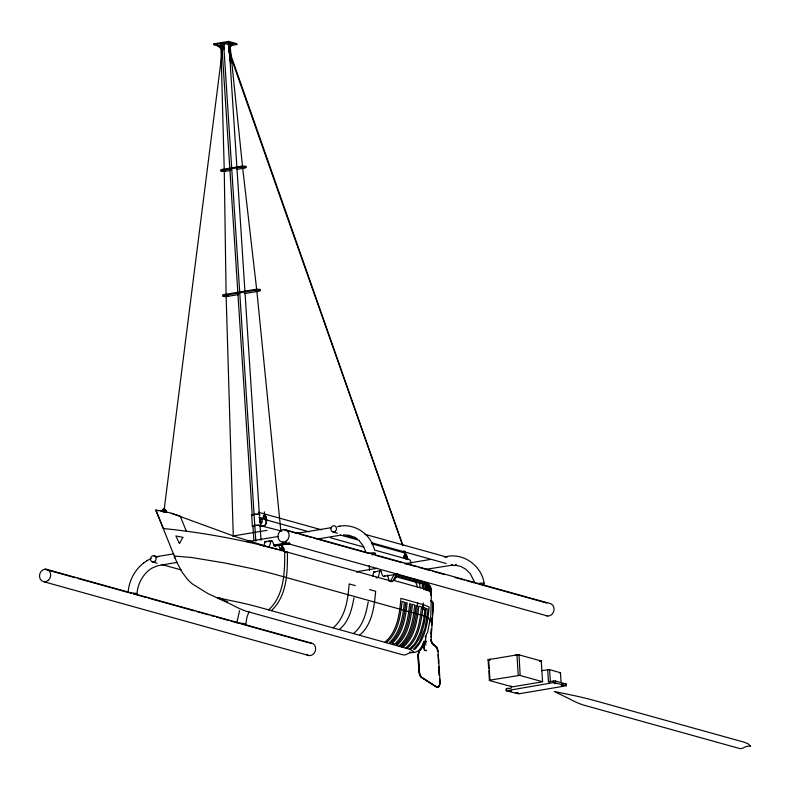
<?xml version="1.0" encoding="UTF-8"?>
<svg xmlns="http://www.w3.org/2000/svg" width="790" height="790" viewBox="0 0 790 790"><rect width="100%" height="100%" fill="white"/><g stroke="black" fill="none" stroke-linecap="round" stroke-linejoin="round"><path stroke-width="1.19" d="M430.402 600.607L431.547 600.933A3.338 1.55 80.6 0 1 433.364 605.525L431.162 637.392A5.303 2.459 80.6 0 0 433.354 644.334L435.932 646.418A4.789 2.222 80.6 0 1 438.035 651.394L440.07 681.355A7.031 3.259 80.6 0 1 437.117 687.3L422.008 677.86A5.629 2.617 80.6 0 1 418.937 671.579L417.88 655.078L418.878 651.256A44.793 20.797 80.6 0 0 423.707 642.981M437.117 687.3L422.502 677.771A5.629 2.617 80.6 0 1 419.431 671.5L418.374 654.999L419.362 651.177A44.793 20.797 80.6 0 0 424.2 642.902M260.285 522.19L260.325 521.232M430.757 588.412C431.281 584.126 425.899 582.763 422.749 581.717L396.452 574.399L393.983 574.804L390.724 580.857M259.851 522.072L259.594 518.892M417.634 602.987C416.261 618.363 414.167 636.325 401.597 646.882M430.925 633.797L431.261 628.899M431.765 621.542L432.021 617.869M432.525 610.512L433.364 605.525M431.508 628.86L431.162 637.392M431.755 625.176L432.268 617.829M432.525 614.146L433.118 605.575M425.553 610.107L422.917 609.248L423.223 604.548L429.108 607.056C427.894 621.789 425.613 638.172 414.947 649.271L413.614 649.281L419.391 642.231L424.901 628.652L428.18 609.396L426.314 608.498C424.753 622.777 422.393 639.199 410.938 649.133L409.595 648.975L414.325 644.294L416.567 640.888L420.428 632.346L423.322 621.868L425.227 608.073L423.055 607.372L423.243 604.646L400.945 598.336C399.572 613.712 397.469 631.684 384.898 642.24M423.322 602.928L422.917 609.248L423.845 607.629M221.605 47.44L220.825 47.667L220.943 46.966L224.212 169.06M260.315 523.365L260.167 518.25L259.485 517.203M128.089 592.431C128.958 580.946 134.685 569.768 143.918 562.786M137.045 593.804C137.45 583.375 144.056 572.641 152.075 568.089L157.506 565.798L177.503 562.283M236.852 622.727L239.558 610.68M245.809 624.09L246.915 617.296L248.969 611.806M163.974 511.179L222.978 45.514M263.08 518.319L263.317 516.68A2.113 0.978 80.6 0 1 264.472 515.564M263.445 518.26L263.89 515.761L264.838 515.505M263.692 519.02L264.058 516.561A2.113 0.978 80.6 0 1 264.936 515.297A2.113 0.978 80.6 0 1 266.023 517.104L266.724 519.86L265.983 519.978M282.257 547.055A2.113 0.978 80.6 0 0 281.102 548.171L280.736 550.62L281.477 550.502L281.842 548.043A2.113 0.978 80.6 0 1 282.721 546.789A2.113 0.978 80.6 0 1 283.808 548.596L284.499 551.341L392.64 581.46L396.452 574.399M403.838 558.372L404.204 555.913A2.113 0.978 80.6 0 1 404.954 554.639A2.113 0.978 80.6 0 1 406.03 555.943M404.579 558.254L404.934 555.795A2.113 0.978 80.6 0 1 405.823 554.531A2.113 0.978 80.6 0 1 406.899 556.348L407.601 559.093L406.534 556.407A2.113 0.978 80.6 0 0 405.448 554.6C403.098 555.834 404.095 560.159 407.601 559.093M353.979 597.803C351.876 609.218 348.844 622.007 339.256 629.531M368.239 601.773C366.125 613.188 363.094 625.976 353.505 633.501M403.621 550.986L405.586 556.664M263.909 546.018L264.966 541.654L271.108 540.637L272.323 540.972L274.199 545.692L289.436 543.164M269.104 547.253L271.108 540.637M372.673 576.305L373.719 571.95L379.872 570.923L381.076 571.259L382.419 575.406A4.523 2.103 80.6 0 0 384.108 576.315L398.16 573.975M379.872 570.923L378.291 577.47L376.06 577.836M427.489 633.047L430.807 615.864L431.36 595.354M259.722 520.995L259.772 522.338M424.003 642.823L423.144 644.926A44.793 20.797 80.6 0 1 419.125 651.217L418.127 655.038L419.184 671.539A5.629 2.617 80.6 0 0 422.255 677.82L436.87 687.34A7.031 3.259 80.6 0 0 439.388 685.394M423.509 642.389C422.127 647.059 418.779 652.431 413.338 652.481A51.577 23.947 80.5 0 0 407.057 654.13A25.981 12.057 80.6 0 1 402.406 654.722L246.213 611.223A269.36 125.027 80.6 0 1 232.201 604.873L207.691 593.448L192.306 583.909A100.735 46.758 80.6 0 1 187.131 578.912L182.194 572.296L176.782 562.204L155.906 510.212M429.395 623.31C432.041 618.698 425.711 616.24 422.176 615.351L277.231 574.982A703.771 131.871 -3.7 0 0 252.119 568.652L224.469 562.934L191.299 557.463L174.333 556.042L174.738 558.244M222.77 45.929L223.185 45.089M230.374 44.823L229.238 45.316L229.989 46.156M229.584 45.04C230.107 47.005 230.769 43.509 229.732 46.087M230.048 44.872L229.742 45.948M230.512 45.869L230.561 45.02M229.574 46.047L230.808 45.771L230.117 44.754M297.642 533.507L299.4 533.378L298.304 533.053M275.898 545.653L275.364 546.009M222.484 44.882L222.82 46.215M356.922 572.385L357.821 571.516L377.028 568.326M406.425 563.754L408.144 563.655M384.947 575.525L384.187 576.265M221.259 46.334C218.948 45.948 221.21 49 221.003 46.264M228.616 48.802L232.566 43.322L228.31 44.033L229.031 48.921L232.971 43.44M264.176 516.295L265.134 516.62A1.412 0.652 80.6 0 1 264.946 518.813L264.788 518.803A1.412 0.652 80.6 0 1 264.275 518.24M563.151 683.755L561.976 683.597M297.672 533.467L298.274 533.053M268.6 609.85C284.459 595.453 284.844 571.338 284.716 551.4M271.316 610.611C287.175 596.213 287.56 572.088 287.432 552.161L285.081 552.546M333.143 627.833C345.714 617.267 347.817 599.304 349.19 583.929L355.303 585.627M359.618 635.2C372.179 624.643 374.282 606.671 375.655 591.295L369.552 589.597M386.261 642.616C398.16 632.78 400.52 616.002 402.1 601.536L404.411 602.178C402.89 616.289 400.579 632.356 389.579 642.428L390.932 642.803C401.932 632.741 404.243 616.664 405.764 602.563L407.126 602.938C405.606 617.039 403.295 633.116 392.284 643.188L394.872 643.899C405.872 633.837 408.183 617.76 409.704 603.659L411.057 604.034C409.536 618.136 407.225 634.212 396.225 644.285L397.587 644.66C408.588 634.587 410.899 618.521 412.42 604.409L414.73 605.051C413.14 619.518 410.78 636.296 398.881 646.131M400.234 646.516C412.133 636.671 414.503 619.893 416.083 605.426L417.436 605.812M402.959 647.267C414.849 637.421 417.219 620.654 418.799 606.187L421.514 606.947C419.925 621.404 417.564 638.182 405.675 648.017M407.028 648.402C419.065 638.656 421.1 621.355 423.045 607.372M539.975 661.447L541.367 661.033L518.329 654.673L487.924 659.729L488.773 660.035L489.879 659.245M539.61 661.457L540.558 660.786M147.058 560.653L151.127 558.49M143.592 563.003L147.424 560.406M220.943 46.383L220.331 47.469L221.032 47.716M230.828 62.845L229.505 55.419M224.755 295.055L226.493 294.769M224.775 295.47L227.53 295.371L224.765 295.608M227.451 295.035L224.735 295.193M221.101 46.334L220.43 47.4M220.617 47.607L221.546 46.462L220.854 46.225M220.983 47.657L221.338 46.413M243.794 167.292L242.57 167.5M259.387 526.426L260.058 526.219A4.138 0.77 -3.7 0 0 256.602 525.261A4.138 0.77 -3.7 0 0 252.919 526.644M425.563 641.826L426.274 641.599L425.316 641.421M425.277 641.885L426.037 641.766M164.903 512.305A1.412 1.215 -74.4 0 0 164.379 509.846L163.402 509.827A1.412 1.215 -74.4 0 0 162.602 511.644M164.093 509.866L163.639 509.056L163.806 509.945A1.412 1.215 -74.4 0 0 162.947 511.406M155.926 556.871L158.78 556.229M242.649 167.381C237.553 168.596 248.929 167.263 241.365 167.441M225.476 295.687L224.745 295.954L227.56 295.786L225.476 295.687L225.427 294.858M488.773 660.035L490.304 659.769M489.988 680.15L489.306 680.486L512.335 686.846L542.75 681.79L519.672 675.361L489.988 680.15L488.645 659.452L490.057 659.374M559.893 673.05L560.614 672.784L549.366 669.594L541.723 670.641M510.863 685.888C513.984 691.013 504.218 685.69 506.212 690.786L518.635 693.847L566.43 685.76L553.83 682.58L506.212 690.786M565.591 684.377L566.321 684.101L555.074 680.921L548.457 681.79L547.677 669.653M220.341 45.534L218.218 45.889L213.942 44.694L213.893 43.875L228.646 41.416L236.783 43.687L236.842 44.517L230.078 45.642M213.942 44.694L228.695 42.245L236.842 44.517M223.294 44.191L224.034 44.062L224.34 48.842L223.609 48.96L220.953 43.529M222.059 45.07L217.813 45.781L222.375 49.839L222.059 45.07L222.425 47.509M218.01 45.83L222.267 45.129A3.575 0.672 -3.7 0 1 221.96 44.635M232.764 43.381L228.517 44.092L228.823 48.861M222.82 45.148C225.13 46.501 221.832 45.316 223.56 45.03M231.905 43.618L228.31 44.033M222.405 45.998L223.145 45.869M220.756 170.245A3.575 0.672 -3.7 0 1 222.494 169.386L240.841 166.344A3.575 0.672 -3.7 0 1 245.433 166.246A3.575 0.672 -3.7 0 1 245.038 167.154M230.581 170.413L225.999 171.173A3.575 0.672 -3.7 0 1 221.151 171.213A3.575 0.672 -3.7 0 1 222.553 170.215L240.891 167.164A3.575 0.672 -3.7 0 1 245.739 167.125A3.575 0.672 -3.7 0 1 244.347 168.132L236.319 169.465M222.978 295.559A3.575 0.672 -3.7 0 1 224.38 294.561L255.022 289.476A3.575 0.672 -3.7 0 1 259.318 289.328A3.575 0.672 -3.7 0 1 259.801 290.108M238.481 294.591L227.875 296.349A3.575 0.672 -3.7 0 1 223.027 296.388A3.575 0.672 -3.7 0 1 224.429 295.391L255.071 290.295A3.575 0.672 -3.7 0 1 259.92 290.256A3.575 0.672 -3.7 0 1 258.518 291.263L244.377 293.613M263.939 516.186A1.412 0.652 80.6 0 1 264.087 516.107L264.986 515.998A1.412 0.652 80.6 0 1 265.736 517.42A1.412 0.652 80.6 0 1 265.312 518.754L264.423 518.862A1.412 0.652 80.6 0 1 264.225 518.754M263.317 516.68L264.058 516.561M266.023 517.104L265.094 515.781M266.971 530.337L232.931 535.985M159.333 556.239L173.839 553.83M247.231 541.624L278.435 536.45M296.408 533.457L331.454 527.631M337.508 526.624L339.927 526.219M268.481 541.614L270.782 541.229M286.543 542.977L273.577 545.13M274.091 545.574L289.318 543.046M274.219 545.712L289.999 543.481M289.387 543.688L274.91 546.018M319.19 538.731L340.855 535.136M282.455 546.828L282.484 548.912L282.188 544.379M281.842 550.047A1.412 0.652 80.6 0 1 281.438 548.566A1.412 0.652 80.6 0 1 281.872 547.588L282.771 547.48A1.412 0.652 80.6 0 1 283.521 548.902A1.412 0.652 80.6 0 1 283.096 550.245L282.573 550.294A1.412 0.652 80.6 0 0 282.395 547.905M281.102 548.171L281.842 548.043M283.067 548.714L283.808 548.596M283.768 551.469L284.499 551.341L269.538 547.174M305.365 557.483L306.105 557.365M405.132 555.35L405.863 555.232A1.412 0.652 80.6 0 1 406.623 556.654A1.412 0.652 80.6 0 1 406.198 557.987L405.31 558.105A1.412 0.652 80.6 0 1 404.934 557.799M404.204 555.913L404.934 555.795M404.618 563.734L429.987 559.518M444.494 557.108C462.565 551.657 481.703 565.413 484.221 583.701M379.546 571.516L381.076 571.259M426.748 569.225L452.779 565.077M391.001 581.736L392.64 581.46L388.571 580.897M395.494 576.582L419.697 583.316L422.156 582.911L422.522 588.432L394.269 580.561L396.807 575.851L422.156 582.911M431.547 600.933L431.054 601.012A3.338 1.55 80.6 0 1 432.229 602.247M432.525 644.097A5.303 2.459 80.6 0 0 432.861 644.413L433.354 644.334M432.861 644.413L435.932 646.418M438.035 651.394L437.541 651.474A4.789 2.222 80.6 0 0 437.295 649.903M438.638 659.285L438.391 663.047M423.243 584.037L424.921 583.77L425.277 589.291L423.598 589.547M423.776 641.47L424.487 650.338M425.504 650.763L426.57 650.447L424.822 650.288M490.007 659.828L488.101 659.848L488.645 668.37M548.457 681.79L550.373 681.78L549.583 669.634M425.494 584.975L427.252 584.738L427.607 590.258L425.85 590.495M339.364 526.219C353.12 523.573 367.459 531.937 372.742 544.764M424.191 641.411L425.06 641.362M358.314 571.525L357.831 571.516M163.688 509.748L163.974 509.738A1.412 1.215 -74.4 0 1 164.211 512.394M242.54 167.085L241.839 167.095M424.625 641.431L425.81 641.401M540.034 660.914L541.229 660.973L542.572 681.671M264.344 511.851L264.838 519.494M343.453 534.79L349.417 535.373L354.977 537.556M264.986 515.998L264.828 515.979A1.412 0.652 80.6 0 0 264.403 517.322A1.412 0.652 80.6 0 0 265.144 518.744M405.863 555.232L405.714 555.222A1.412 0.652 80.6 0 0 405.29 556.555A1.412 0.652 80.6 0 0 406.021 557.977M282.771 547.48L282.613 547.47A1.412 0.652 80.6 0 0 282.188 548.803A1.412 0.652 80.6 0 0 282.929 550.225M282.889 550.215A1.412 0.652 80.6 0 0 283.126 548.783A1.412 0.652 80.6 0 0 282.415 547.539L282.247 547.529A1.412 0.652 80.6 0 0 281.803 548.685A1.412 0.652 80.6 0 0 282.376 550.186M409.536 652.115L413.94 652.51L412.805 650.99L409.487 649.202M265.272 546.127C231.756 537.98 197.727 531.917 163.392 528.55L155.798 510.182L161.022 510.903A159.343 109.583 75.9 0 1 164.843 511.634L164.903 511.644A160.953 110.679 75.9 0 1 171.371 513.283L234.946 536.499L268.007 546.877M455.218 565.166L461.024 566.558L465.784 569.215L470.178 573.57L474.444 581.825M160.311 510.784L164.843 511.634M409.506 649.202L257.096 606.681A613.475 114.955 -3.7 0 0 240.377 602.573L217.685 597.852L224.597 600.667M222.484 598.781L217.685 597.852L223.521 599.482M259.416 544.745L278.337 549.633M224.034 44.062L221.684 43.411L224.34 48.842M213.893 43.875L217.378 44.842M243.271 167.421L241.938 167.46M225.446 295.272L226.809 295.648M365.019 534.326L447.209 557.207M333.163 532.035L337.399 533.211M346.306 535.689L356.902 538.642M372.209 542.908L446.153 563.497M258.33 512.216L321.5 529.804M340.5 535.097L359.509 540.39M371.389 543.698L403.463 552.635A2.153 0.997 80.6 0 0 403.976 552.487L404.105 552.299A2.153 0.997 80.6 0 0 404.371 551.104M259.397 517.44L262.685 518.902M265.203 519.435L266.724 519.86M309.137 531.838L266.349 519.919L265.884 518.082M330.526 537.793L363.805 547.065M374.5 550.038L403.019 557.987M407.235 559.152L407.502 559.231A3.575 3.091 -74.4 0 1 410.81 563.142M284.598 529.567L550.946 603.758A6.389 5.53 -74.4 0 1 551.647 614.61L550.344 615.459A6.389 5.53 -74.4 0 1 546.068 615.538M284.311 529.922L297.218 533.517M299.558 534.168L311.29 537.437M313.64 538.089L368.782 553.444A4.533 1.047 -8.8 0 1 375.141 553.049A4.533 1.047 -8.8 0 1 372.09 554.916M375.349 555.271L402.268 562.766M404.628 563.428L416.449 566.716M418.809 567.378L430.619 570.666M432.979 571.328L444.8 574.616M455.07 577.48L464.53 580.107M466.9 580.769L476.36 583.405M478.631 584.037L481.91 584.946A4.533 1.047 -8.8 0 0 483.658 583.247A4.533 1.047 -8.8 0 0 477.535 583.731M483.085 585.281L546.917 603.056M282.04 531.166L259.92 525.548M282.484 542.147L547.45 615.943M162.365 511.002L161.96 510.883A2.113 1.827 -74.4 0 1 165.525 510.291L166.68 512.038M157.763 510.735L155.798 510.182L156.726 510.903M264.966 541.654L266.171 541.989M373.719 571.95L374.934 572.286M153.823 555.726L158.059 556.911M152.776 562.016L157.013 563.191M161.377 564.415L181.226 569.936M46.136 569.205L131.683 593.023M134.063 593.685L311.102 642.991M44.675 569.225L75.178 577.727M77.529 578.379L129.155 592.757M135.791 594.603L146.091 597.477M148.451 598.129L194.528 610.956M196.888 611.618L208.698 614.906M211.058 615.568L214.337 616.476M216.608 617.108L228.438 620.407M230.808 621.068L237.899 623.043M241.266 623.981L243.448 624.584M244.633 624.92L308.465 642.695M44.033 581.776L308.999 655.572A6.389 5.53 -74.4 0 0 315.635 649.183A6.389 5.53 -74.4 0 0 309.65 643.02M229.959 44.704L230.66 44.951M308.999 655.572L307.606 655.177A6.389 5.53 -74.4 0 1 306.392 654.367M171.391 513.293L180.16 516.067L186.381 531.245M424.921 583.77L423.45 583.296L423.815 588.817L425.277 589.291M224.587 600.657L227.737 601.842M427.252 584.738L426.027 584.195L426.383 589.705L427.607 590.258M354.483 537.259L357.031 538.928M218.218 45.889L222.78 49.958M359.351 540.943L363.212 545.91L365.691 551.538M165.525 510.291L166.611 512.661M431.172 593.715L430.52 587.454L431.222 595.048L430.906 588.718M372.91 545.13L374.391 549.099M228.774 49.108L402.949 545.663M404.994 551.479L407.847 559.616M414.671 579.07L417.466 587.029M402.485 544.952L233.415 64.168A8.167 3.792 80.6 0 0 231.371 60.563L230.295 60.208A5.619 2.607 80.6 0 0 229.347 60.721M259.436 518.023L259.624 518.566M387.367 575.011L389.154 580.492M278.613 544.715L280.391 550.205M406.396 557.385L406.87 559.221M230.206 46.106L230.048 45.455L242.471 166.009M228.666 50.609L229.09 53.019M242.589 167.233L256.632 289.15M256.77 290.365L280.835 530.88M438.045 654.811L438.638 663.008M566.144 683.982L566.252 685.641M560.446 672.665L561.068 682.372M555.291 680.96L555.39 682.609M553.375 680.97L553.484 682.629M520.176 675.43L519.01 654.861L516.245 655.088L516.927 654.752L518.27 675.45M506.657 688.742L506.765 690.401M488.803 670.799L489.435 680.536M438.875 666.681L439.428 675.262M439.665 678.946L439.823 681.395A7.031 3.259 80.6 0 1 439.586 684.713M438.865 670.404L439.181 675.302M430.925 593.379L431.063 595.581M425.375 635.93L425.761 641.855M425.415 639.456L425.78 645.134M423.904 641.322L424.398 648.985M423.618 641.569L424.121 649.291M419.697 583.316L419.984 587.73M405.448 554.6L405.833 558.056A1.412 0.652 80.6 0 0 406.248 556.713A1.412 0.652 80.6 0 0 405.517 555.291L405.053 555.528A1.412 0.652 80.6 0 0 404.984 556.98A1.412 0.652 80.6 0 0 405.655 558.036A1.412 0.652 80.6 0 0 405.645 555.923M369.246 565.512L369.562 570.39M282.395 547.539L282.573 550.294M255.022 289.476L255.071 290.295M243.241 167.006L243.3 167.836M240.841 166.344L240.891 167.164M229.199 48.091L244.88 290.681M245.038 293.139L259.377 514.794M260.088 525.834L261.026 540.321M228.646 41.416L228.695 42.245M255.812 541.259L223.975 48.901L221.269 42.64M221.822 44.813L252.247 515.218M252.958 526.249L253.896 540.735M251.684 515.248L252.395 526.288M222.494 169.386L222.553 170.215M227.826 295.529L227.875 296.349M226.779 295.233L226.829 296.062M224.38 294.561L224.429 295.391M163.886 509.807L164.063 512.562M233.287 536.469L226.128 295.46L224.251 170.285M162.78 509.994A2.113 1.827 -74.4 0 1 165.93 510.409M164.172 509.797A1.412 1.215 -74.4 0 1 164.695 512.246M162.799 511.703A1.412 1.215 -74.4 0 1 163.609 509.886M437.788 651.434A4.789 2.222 80.6 0 0 435.685 646.467L433.108 644.373A5.303 2.459 80.6 0 1 430.965 639.446M426.57 633.58A44.793 20.797 80.6 0 1 426.274 635.269M426.116 636.098A44.793 20.797 80.6 0 1 425.573 638.498M431.3 600.973A3.338 1.55 80.6 0 1 432.959 603.58L433.048 604.083A3.338 1.55 80.6 0 1 433.108 604.587M252.346 515.386A3.575 0.672 -3.7 0 1 254.953 514.409A3.575 0.672 -3.7 0 1 259.278 514.626M222.918 44.28A3.575 0.672 -3.7 0 1 228.853 44.23M282.514 547.332A2.113 0.978 80.6 0 1 282.741 547.717M282.05 547.608A1.412 0.652 80.6 0 1 282.228 547.707M253.057 526.417A3.575 0.672 -3.7 0 1 257.056 525.35A3.575 0.672 -3.7 0 1 259.574 526.199M259.219 290.276A3.575 0.672 -3.7 0 1 258.468 290.434M456.245 564.317A3.19 2.765 -74.4 0 1 451.811 564.396M264.275 519.109A3.575 3.091 -74.4 0 1 265.499 520.205M265.875 520.995A3.575 3.091 -74.4 0 1 265.726 523.711M264.67 525.182A3.575 3.091 -74.4 0 1 261.549 525.696M261.727 518.645A4.138 3.585 -74.4 0 1 266.477 522.871A4.138 3.585 -74.4 0 1 260.542 525.696M261.164 518.99A3.575 3.091 -74.4 0 1 261.529 519.79M261.648 521.598A3.575 3.091 -74.4 0 1 260.325 523.968M259.16 517.677A3.575 3.091 -74.4 0 1 259.94 517.904M259.248 517.124A4.138 3.585 -74.4 0 1 262.122 520.067A4.138 3.585 -74.4 0 1 260.601 524.402M252.198 515.603A4.138 0.77 -3.7 0 1 255.891 514.231A4.138 0.77 -3.7 0 1 259.357 515.189M432.584 603.135A3.338 1.55 80.6 0 1 432.861 604.636M435.438 646.506A4.789 2.222 80.6 0 1 436.179 647.277M436.416 647.632A4.789 2.222 80.6 0 1 437.008 648.916M431.903 643.238A5.303 2.459 80.6 0 1 431.626 642.714M431.37 642.132A5.303 2.459 80.6 0 1 430.965 640.858M439.151 685.444A7.031 3.259 80.6 0 1 436.633 687.379M130.32 593.083A4.533 0.642 1.3 0 1 136.739 593.547A4.533 0.642 1.3 0 1 133.619 594.337M239.084 623.369A4.533 0.642 1.3 0 1 244.93 623.675A4.533 0.642 1.3 0 1 244.416 624.505M264.265 516.117A1.412 0.652 80.6 0 1 264.887 517.006M264.956 516.226A2.113 0.978 80.6 0 1 265.282 517.233M404.786 557.533A1.412 0.652 80.6 0 1 404.974 555.34M182.865 537.378L179.448 543.609L175.884 535.936L182.865 537.378M222.928 170.709L225.673 170.61L222.928 170.709M255.447 290.789L258.202 290.7L255.447 290.789M509.204 691.023L511.13 690.954L509.204 691.023M516.127 692.949L518.052 692.879L516.127 692.949M554.452 683.498L556.377 683.429L554.452 683.498M561.374 685.424L563.3 685.355L561.374 685.424M249.067 541.219L248.583 541.515L250.203 541.535L249.087 541.219M519.514 654.93L515.702 654.959L519.514 654.93M750.49 746.135L749.898 746.106A51.577 23.937 80.6 0 0 743.617 747.745A25.981 12.057 80.6 0 1 738.966 748.347L582.773 704.848A269.36 125.027 80.6 0 1 568.751 698.498L554.244 691.477L576.947 696.197A613.475 114.955 -3.7 0 1 593.665 700.315L743.647 742.047L747.962 743.686L750.49 746.135M429.01 585.805L428.081 585.192L428.447 590.713L429.365 591.325L429.01 585.805M430.195 586.95L429.582 586.279L429.938 591.799L430.55 592.47L430.195 586.95M286.681 540.814A6.389 5.53 -74.4 0 0 285.98 529.962A6.389 5.53 -74.4 0 0 277.962 536.785A6.389 5.53 -74.4 0 0 286.681 540.814M335.256 531.364A3.19 2.765 -74.4 0 0 334.911 525.942A3.19 2.765 -74.4 0 0 330.892 529.349A3.19 2.765 -74.4 0 0 335.256 531.364M48.22 580.452A6.389 5.53 -74.4 0 0 47.519 569.6A6.389 5.53 -74.4 0 0 39.5 576.414A6.389 5.53 -74.4 0 0 48.22 580.452M154.87 561.354A3.19 2.765 -74.4 0 0 154.524 555.923A3.19 2.765 -74.4 0 0 150.505 559.34A3.19 2.765 -74.4 0 0 154.87 561.354"/></g></svg>
